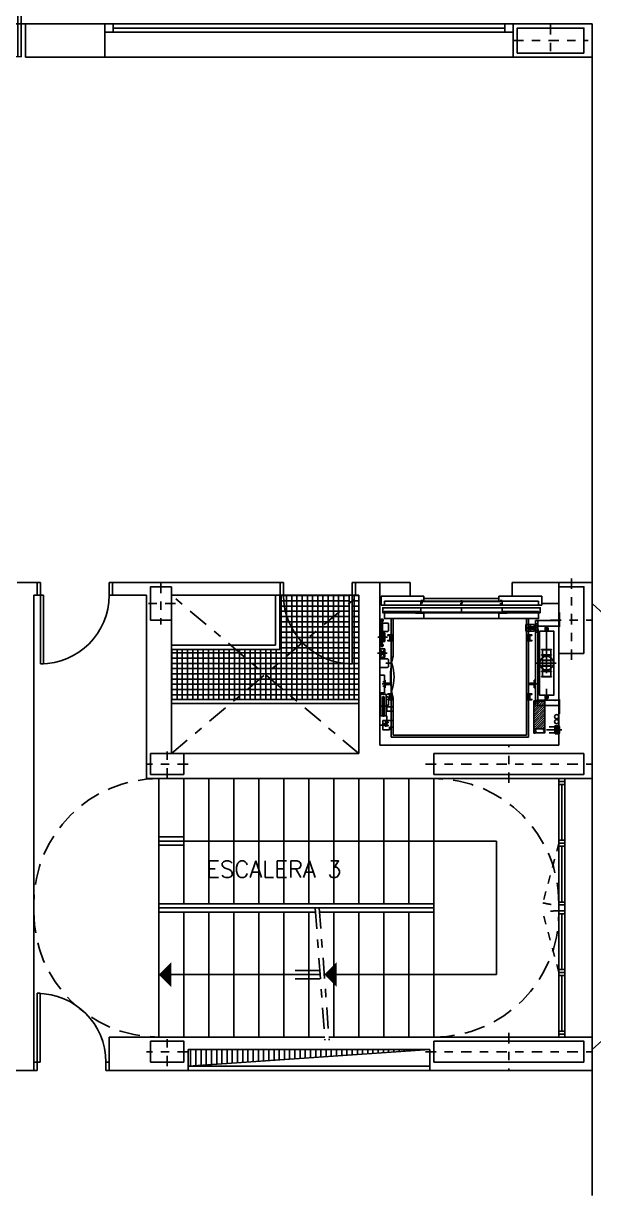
# Model space of a CAD drawing. Header units: millimetres. Extents: x -97 to -13, y 102 to 221.
# Drawn here: x -41.72 to -34.88, y 149.52 to 163.58 of the extents above; entities that cross this region are included whole.
import ezdxf

# ---------------------------------------------------------------- set-up
doc = ezdxf.new("R2010")
doc.units = ezdxf.units.MM
doc.header["$MEASUREMENT"] = 0
for name, pattern in [('ACAD_ISO02W100', [15, 12, -3]), ('AXES', [2, 1.25, -0.25, 0.25, -0.25]), ('AXES2', [1.125, 0.75, -0.125, 0.125, -0.125]), ('DISCONTINU', [0.75, 0.5, -0.25]), ('DISCONTINU2', [0.375, 0.25, -0.125]), ('TRAZO_Y_PUNTO', [1, 0.5, -0.25, 0, -0.25]), ('TRAZOS', [0.75, 0.5, -0.25])]:
    doc.linetypes.add(name, pattern=pattern)
doc.layers.get('0').update_dxf_attribs({"linetype": 'CONTINUOUS'})
doc.layers.add('1-PILARES', color=1, linetype='CONTINUOUS')
doc.styles.add('RPOMANS', font='romans.shx')

# ---------------------------------------------------------------- blocks, each defined once
blk = doc.blocks.new('PE-82-DE')
at = {"color": 24}
for p, q in [((-0.115, 0.825), (-0.115, 0)), ((-0.08, 0.825), (-0.115, 0.825)), ((-0.08, 0.825), (-0.08, -0.15)), ((-0.945, 0), (-0.905, 0)), ((-0.905, 0), (-0.905, -0.15)), ((-0.04, 0), (-0.115, 0)), ((-0.945, -0.15), (-0.905, -0.15)), ((-0.04, -0.15), (-0.08, -0.15))]:
    blk.add_line(p, q, dxfattribs=at)
at = {"color": 54}
for p, q in [((-0.945, 0), (-0.945, -0.15)), ((-0.04, 0), (-0.04, -0.15))]:
    blk.add_line(p, q, dxfattribs=at)
at = {"color": 24}
blk.add_arc((-0.08, 0), 0.825, 90, 180, dxfattribs=at)
blk = doc.blocks.new('PE-82-IZ')
at = {"color": 24}
for p, q in [((0.08, 0.825), (0.08, -0.15)), ((0.08, 0.825), (0.115, 0.825)), ((0.115, 0.825), (0.115, 0)), ((0.04, 0), (0.115, 0)), ((0.945, 0), (0.905, 0)), ((0.905, 0), (0.905, -0.15)), ((0.04, -0.15), (0.08, -0.15)), ((0.945, -0.15), (0.905, -0.15))]:
    blk.add_line(p, q, dxfattribs=at)
at = {"color": 54}
for p, q in [((0.04, 0), (0.04, -0.15)), ((0.945, 0), (0.945, -0.15))]:
    blk.add_line(p, q, dxfattribs=at)
at = {"color": 24}
blk.add_arc((0.08, 0), 0.825, 0, 90, dxfattribs=at)
blk = doc.blocks.new('P-82-IZ')
at = {"color": 24}
for p, q in [((0.08, 0.825), (0.08, -0.1)), ((0.08, 0.825), (0.115, 0.825)), ((0.115, 0.825), (0.115, 0)), ((0.04, 0), (0.115, 0)), ((0.945, 0), (0.905, 0)), ((0.905, 0), (0.905, -0.1)), ((0.04, -0.1), (0.08, -0.1)), ((0.945, -0.1), (0.905, -0.1))]:
    blk.add_line(p, q, dxfattribs=at)
at = {"color": 54}
for p, q in [((0.04, 0), (0.04, -0.1)), ((0.945, 0), (0.945, -0.1))]:
    blk.add_line(p, q, dxfattribs=at)
at = {"color": 24}
blk.add_arc((0.08, 0), 0.825, 0, 90, dxfattribs=at)
blk = doc.blocks.new('*X23')
at = {"color": 0}
for p, q in [((0, 218), (112, 330)), ((0, 245), (85, 330)), ((0, 271), (59, 330)), ((0, 298), (32, 330)), ((0, 324), (6, 330)), ((0, 192), (130, 322)), ((0, 165), (130, 295)), ((0, 139), (130, 269)), ((0, 112), (130, 242)), ((0, 86), (130, 216)), ((0, 59), (130, 189)), ((0, 33), (130, 163)), ((0, 6), (130, 136)), ((20, 0), (130, 110)), ((47, 0), (130, 83)), ((73, 0), (130, 57)), ((100, 0), (130, 30)), ((126, 0), (130, 4))]:
    blk.add_line(p, q, dxfattribs=at)
blk = doc.blocks.new('*X25')
at = {"color": 0}
for p, q in [((10, -8), (18, 0)), ((15, -12), (27, 0)), ((23, -12), (35, 0)), ((32, -12), (44, 0)), ((41, -12), (53, 0)), ((50, -12), (62, 0)), ((59, -12), (71, 0)), ((68, -12), (80, 0)), ((76, -12), (88, 0)), ((85, -12), (95, -2)), ((94, -12), (95, -11))]:
    blk.add_line(p, q, dxfattribs=at)
blk = doc.blocks.new('*X24')
at = {"color": 0}
for p, q in [((0, 363), (17, 380)), ((17, 338), (0, 355)), ((0, 336), (17, 353)), ((17, 365), (1, 380)), ((20, 330), (21, 330)), ((25, 330), (24, 330)), ((32, 375), (28, 380)), ((39, 375), (44, 380)), ((47, 330), (47, 330)), ((51, 330), (51, 330)), ((59, 375), (54, 380)), ((66, 375), (70, 380)), ((73, 330), (74, 330)), ((78, 330), (77, 330)), ((86, 375), (81, 380)), ((92, 375), (97, 380)), ((99, 355), (123, 380)), ((130, 331), (99, 362)), ((104, 330), (99, 336)), ((100, 330), (130, 360)), ((130, 357), (107, 380)), ((126, 330), (130, 334))]:
    blk.add_line(p, q, dxfattribs=at)
blk = doc.blocks.new('A$C6450139C')
at = {"color": 24, "linetype": 'Continuous'}
for p, q in [((0, 1.075), (0.05, 1.075)), ((0.05, 0), (0.05, 1.075)), ((2, 0), (2, 1.075)), ((2.05, 1.075), (2, 1.075)), ((0, 0.975), (0.09, 0.975)), ((0.09, 0), (0.09, 0.975)), ((2.05, 0.975), (1.96, 0.975)), ((1.96, 0), (1.96, 0.975))]:
    blk.add_line(p, q, dxfattribs=at)
for centre, start, end in [((0.05, 0.975), 270, 360), ((2, 0.975), 180, 270)]:
    blk.add_arc(centre, 0.975, start, end, dxfattribs=at)

msp = doc.modelspace()

# ---------------------------------------------------------------- hatches: boundary and pattern name
at = {"linetype": 'Continuous'}
h = msp.add_hatch(dxfattribs=at)
h.set_pattern_fill('ANSI37', color=8, scale=0.5, angle=45, style=0)
h.set_pattern_definition([(90, (-67.43472, 25.02742), (-0.0625, 1e-17), []), (180, (-67.43472, 25.02742), (-1e-17, -0.0625), [])])
h.paths.add_polyline_path([(-39.941, 156.071), (-39.941, 155.471), (-39.171, 155.471), (-38.816, 155.771), (-39.171, 156.071)])
h.paths.add_polyline_path([(-38.461, 155.471), (-38.816, 155.771), (-39.171, 155.471)])
h.paths.add_polyline_path([(-39.171, 156.071), (-38.816, 155.771), (-38.367, 156.15, -0.193322), (-38.596, 156.721), (-38.636, 156.721), (-38.641, 156.721), (-38.641, 156.071)])
h.paths.add_polyline_path([(-38.367, 156.15), (-38.816, 155.771), (-38.461, 155.471), (-37.691, 155.471), (-37.691, 156.721), (-37.771, 156.653), (-37.771, 155.896), (-37.806, 155.896), (-37.806, 155.896, -0.193486)])
h.paths.add_polyline_path([(-38.367, 156.15, 0.193486), (-37.806, 155.896), (-37.806, 156.624)], flags=16)
h.paths.add_polyline_path([(-37.806, 156.624), (-37.806, 156.721), (-38.596, 156.721, 0.193322), (-38.367, 156.15)])
h.paths.add_polyline_path([(-37.691, 156.721), (-37.731, 156.721), (-37.771, 156.721), (-37.771, 156.653)])
h = msp.add_hatch(dxfattribs=at)
h.set_pattern_fill('ANSI31', color=104, scale=0.5, angle=45, style=0)
h.set_pattern_definition([(90, (-30.33472, 25.02742), (-0.0625, 1e-17), [])])
h.paths.add_polyline_path([(-39.741, 151.271), (-39.741, 151.071), (-36.841, 151.271)])

# ---------------------------------------------------------------- linework, layer by layer
at = {"color": 24, "linetype": 'Continuous'}
for p, q in [((-43.741, 163.571), (-41.691, 163.571)), ((-40.741, 163.571), (-35.841, 163.571)), ((-40.641, 163.471), (-40.641, 163.571)), ((-40.641, 163.521), (-35.941, 163.521)), ((-35.941, 163.471), (-35.941, 163.571)), ((-40.741, 163.471), (-35.841, 163.471)), ((-40.741, 163.171), (-35.841, 163.171)), ((-34.891, 156.871), (-34.891, 163.171)), ((-39.941, 156.121), (-38.691, 156.121)), ((-39.941, 156.071), (-38.641, 156.071)), ((-39.941, 155.471), (-37.691, 155.471)), ((-39.941, 155.421), (-37.691, 155.421)), ((-40.091, 154.521), (-40.091, 151.421)), ((-39.791, 154.521), (-39.791, 153.021)), ((-39.491, 154.521), (-39.491, 153.021)), ((-39.191, 154.521), (-39.191, 153.021)), ((-38.891, 154.521), (-38.891, 153.021)), ((-38.591, 154.521), (-38.591, 153.021)), ((-38.291, 154.521), (-38.291, 153.021)), ((-37.991, 154.521), (-37.991, 153.021)), ((-37.691, 154.521), (-37.691, 153.021)), ((-37.391, 154.521), (-37.391, 153.021)), ((-37.091, 154.521), (-37.091, 153.021)), ((-36.791, 154.521), (-36.791, 151.421)), ((-35.291, 154.521), (-35.291, 151.421)), ((-34.891, 151.421), (-34.891, 154.521)), ((-40.091, 153.821), (-39.791, 153.821)), ((-40.091, 153.771), (-36.041, 153.771)), ((-40.091, 153.721), (-39.791, 153.721)), ((-36.041, 153.771), (-36.041, 152.171)), ((-40.091, 153.021), (-36.791, 153.021)), ((-40.091, 152.971), (-36.791, 152.971)), ((-40.091, 152.921), (-38.212, 152.921)), ((-39.791, 151.421), (-39.791, 152.921)), ((-39.491, 151.421), (-39.491, 152.921)), ((-39.191, 151.421), (-39.191, 152.921)), ((-38.891, 151.421), (-38.891, 152.921)), ((-38.591, 151.421), (-38.591, 152.921)), ((-38.291, 151.421), (-38.291, 152.921)), ((-38.162, 152.921), (-36.791, 152.921)), ((-37.991, 151.421), (-37.991, 152.921)), ((-37.691, 151.421), (-37.691, 152.921)), ((-37.391, 151.421), (-37.391, 152.921)), ((-37.091, 151.421), (-37.091, 152.921)), ((-40.091, 152.171), (-38.157, 152.171)), ((-38.457, 152.221), (-38.157, 152.221)), ((-38.457, 152.121), (-38.157, 152.121)), ((-38.106, 152.171), (-36.041, 152.171)), ((-36.841, 151.071), (-39.741, 151.071)), ((-36.841, 151.021), (-39.741, 151.021)), ((-34.891, 151.021), (-34.891, 149.521))]:
    msp.add_line(p, q, dxfattribs=at)
at = {"color": 54, "linetype": 'Continuous'}
for p, q in [((-41.691, 163.171), (-41.691, 163.571)), ((-40.741, 163.571), (-41.691, 163.571)), ((-40.741, 163.171), (-40.741, 163.571)), ((-35.841, 163.171), (-35.841, 163.571)), ((-34.891, 163.571), (-35.841, 163.571)), ((-34.891, 163.171), (-34.891, 163.571)), ((-41.691, 163.171), (-40.741, 163.171)), ((-35.841, 163.171), (-34.891, 163.171)), ((-41.551, 156.871), (-41.791, 156.871)), ((-40.646, 156.871), (-38.636, 156.871)), ((-37.731, 156.871), (-37.441, 156.871)), ((-37.441, 154.921), (-37.441, 156.871)), ((-34.891, 156.871), (-35.291, 156.871)), ((-35.291, 154.921), (-35.291, 156.871)), ((-34.891, 154.521), (-34.891, 156.871)), ((-41.551, 156.721), (-41.591, 156.721)), ((-41.591, 151.021), (-41.591, 156.721)), ((-40.241, 156.721), (-40.646, 156.721)), ((-40.241, 154.521), (-40.241, 156.721)), ((-39.941, 156.721), (-39.941, 154.821)), ((-39.941, 156.721), (-38.636, 156.721)), ((-37.731, 156.721), (-37.691, 156.721)), ((-37.691, 154.821), (-37.691, 156.721)), ((-35.291, 154.921), (-37.441, 154.921)), ((-39.941, 154.821), (-37.691, 154.821)), ((-34.891, 154.521), (-40.241, 154.521)), ((-40.686, 151.421), (-38.101, 151.421)), ((-40.686, 151.021), (-40.686, 151.421)), ((-38.051, 151.421), (-34.891, 151.421)), ((-34.891, 151.021), (-34.891, 151.421)), ((-36.841, 151.271), (-39.741, 151.271)), ((-39.741, 151.271), (-39.741, 151.021)), ((-36.841, 151.271), (-36.841, 151.021)), ((-43.946, 151.021), (-41.591, 151.021)), ((-39.741, 151.021), (-40.686, 151.021)), ((-34.891, 151.021), (-36.841, 151.021))]:
    msp.add_line(p, q, dxfattribs=at)
at = {"color": 9}
msp.add_line((-37.076, 156.871), (-37.441, 156.871), dxfattribs=at)
at = {"color": 9, "ltscale": 5}
for p, q in [((-37.076, 156.721), (-37.076, 156.871)), ((-35.851, 156.871), (-35.291, 156.871)), ((-35.851, 156.871), (-35.851, 156.721)), ((-35.286, 156.621), (-35.496, 156.621)), ((-35.289, 156.343), (-35.289, 156.513)), ((-35.286, 156.513), (-35.289, 156.513)), ((-35.286, 156.343), (-35.286, 156.513)), ((-37.441, 156.124), (-37.441, 156.417)), ((-37.438, 156.124), (-37.438, 156.417)), ((-37.438, 156.124), (-37.438, 156.417)), ((-37.438, 156.412), (-37.438, 156.278)), ((-37.435, 156.412), (-37.435, 156.328)), ((-37.435, 156.278), (-37.435, 156.328)), ((-37.433, 156.425), (-37.406, 156.425)), ((-37.433, 156.425), (-37.406, 156.425)), ((-37.433, 156.425), (-37.401, 156.425)), ((-37.433, 156.422), (-37.426, 156.422)), ((-37.433, 156.422), (-37.426, 156.422)), ((-37.431, 156.428), (-37.401, 156.428)), ((-37.431, 156.428), (-37.431, 156.425)), ((-37.431, 156.365), (-37.431, 156.407)), ((-37.431, 156.365), (-37.428, 156.365)), ((-37.43, 156.422), (-37.43, 156.42)), ((-37.426, 156.42), (-37.43, 156.42)), ((-37.426, 156.42), (-37.43, 156.42)), ((-37.43, 156.417), (-37.43, 156.415)), ((-37.426, 156.417), (-37.43, 156.417)), ((-37.43, 156.415), (-37.402, 156.415)), ((-37.428, 156.407), (-37.428, 156.365)), ((-37.406, 156.435), (-37.426, 156.435)), ((-37.426, 156.428), (-37.426, 156.435)), ((-37.406, 156.428), (-37.426, 156.428)), ((-37.426, 156.425), (-37.426, 156.415)), ((-37.426, 156.42), (-37.426, 156.42)), ((-37.424, 156.415), (-37.402, 156.415)), ((-37.424, 156.412), (-37.402, 156.412)), ((-37.423, 156.152), (-37.423, 156.389)), ((-37.42, 156.435), (-37.411, 156.435)), ((-37.419, 156.415), (-37.413, 156.415)), ((-37.408, 156.152), (-37.408, 156.389)), ((-37.406, 156.428), (-37.406, 156.435)), ((-37.406, 156.425), (-37.406, 156.415)), ((-37.402, 156.423), (-37.406, 156.423)), ((-37.401, 156.42), (-37.406, 156.42)), ((-37.401, 156.417), (-37.406, 156.417)), ((-37.402, 156.423), (-37.402, 156.42)), ((-37.402, 156.415), (-37.402, 156.417)), ((-37.402, 156.412), (-37.402, 156.415)), ((-37.401, 156.428), (-37.401, 156.425)), ((-35.673, 156.33), (-35.675, 156.33)), ((-35.675, 156.325), (-35.673, 156.325)), ((-35.631, 156.343), (-35.631, 156.368)), ((-35.631, 156.313), (-35.631, 156.288)), ((-35.574, 156.416), (-35.574, 155.396)), ((-35.389, 156.416), (-35.574, 156.416)), ((-35.544, 156.416), (-35.544, 155.396)), ((-35.544, 156.415), (-35.544, 155.396)), ((-35.389, 156.351), (-35.544, 156.351)), ((-35.524, 156.416), (-35.463, 156.416)), ((-35.414, 156.351), (-35.293, 156.351)), ((-35.293, 156.416), (-35.389, 156.416)), ((-35.293, 156.416), (-35.293, 156.351)), ((-35.293, 156.413), (-35.289, 156.413)), ((-35.293, 156.353), (-35.289, 156.353)), ((-35.286, 156.343), (-35.289, 156.343)), ((-37.438, 156.263), (-37.438, 156.129)), ((-37.435, 156.213), (-37.435, 156.263)), ((-37.435, 156.213), (-37.435, 156.129)), ((-37.431, 156.177), (-37.431, 156.134)), ((-37.431, 156.177), (-37.428, 156.177)), ((-37.423, 156.274), (-37.43, 156.274)), ((-37.408, 156.271), (-37.43, 156.271)), ((-37.408, 156.271), (-37.43, 156.271)), ((-37.423, 156.268), (-37.43, 156.268)), ((-37.428, 156.134), (-37.428, 156.177)), ((-37.423, 156.274), (-37.408, 156.274)), ((-37.423, 156.268), (-37.408, 156.268)), ((-37.408, 156.268), (-37.408, 156.274)), ((-37.426, 156.12), (-37.433, 156.12)), ((-37.426, 156.12), (-37.433, 156.12)), ((-37.406, 156.117), (-37.433, 156.117)), ((-37.406, 156.117), (-37.433, 156.117)), ((-37.433, 156.117), (-37.401, 156.117)), ((-37.431, 156.117), (-37.431, 156.114)), ((-37.431, 156.114), (-37.401, 156.114)), ((-37.43, 156.127), (-37.424, 156.127)), ((-37.43, 156.125), (-37.43, 156.127)), ((-37.43, 156.124), (-37.43, 156.125)), ((-37.43, 156.124), (-37.426, 156.124)), ((-37.43, 156.121), (-37.426, 156.121)), ((-37.43, 156.12), (-37.43, 156.121)), ((-37.426, 156.117), (-37.426, 156.127)), ((-37.426, 156.122), (-37.426, 156.12)), ((-37.426, 156.121), (-37.426, 156.121)), ((-37.426, 156.112), (-37.426, 156.114)), ((-37.426, 156.114), (-37.426, 156.107)), ((-37.406, 156.107), (-37.426, 156.107)), ((-37.424, 156.13), (-37.402, 156.13)), ((-37.424, 156.127), (-37.402, 156.127)), ((-37.411, 156.107), (-37.42, 156.107)), ((-37.413, 156.127), (-37.419, 156.127)), ((-37.406, 156.117), (-37.406, 156.127)), ((-37.406, 156.124), (-37.401, 156.124)), ((-37.406, 156.121), (-37.401, 156.121)), ((-37.406, 156.119), (-37.402, 156.119)), ((-37.406, 156.112), (-37.406, 156.114)), ((-37.406, 156.114), (-37.406, 156.107)), ((-37.402, 156.13), (-37.402, 156.127)), ((-37.402, 156.127), (-37.402, 156.127)), ((-37.402, 156.124), (-37.402, 156.127)), ((-37.402, 156.119), (-37.402, 156.121)), ((-37.401, 156.117), (-37.401, 156.114)), ((-37.37, 155.906), (-37.317, 155.906)), ((-37.42, 155.761), (-37.441, 155.761)), ((-37.364, 155.656), (-37.413, 155.656)), ((-37.382, 155.681), (-37.403, 155.681)), ((-37.382, 155.63), (-37.403, 155.63)), ((-37.374, 155.681), (-37.398, 155.681)), ((-37.374, 155.63), (-37.398, 155.63)), ((-37.383, 155.551), (-37.441, 155.551)), ((-35.289, 155.468), (-35.289, 155.298)), ((-35.286, 155.468), (-35.289, 155.468)), ((-35.286, 155.468), (-35.286, 155.298)), ((-35.389, 155.396), (-35.574, 155.396)), ((-35.389, 155.461), (-35.544, 155.461)), ((-35.414, 155.461), (-35.293, 155.461)), ((-35.414, 155.396), (-35.293, 155.396)), ((-35.293, 155.396), (-35.293, 155.461)), ((-35.293, 155.458), (-35.289, 155.458)), ((-35.293, 155.398), (-35.289, 155.398)), ((-35.286, 155.298), (-35.289, 155.298))]:
    msp.add_line(p, q, dxfattribs=at)
at = {"color": 104, "linetype": 'TRAZO_Y_PUNTO', "ltscale": 0.5}
for p, q in [((-39.941, 154.821), (-37.691, 156.721)), ((-37.691, 154.821), (-39.941, 156.721))]:
    msp.add_line(p, q, dxfattribs=at)
at = {"color": 24}
for p, q in [((-38.691, 156.121), (-38.691, 156.721)), ((-38.641, 156.071), (-38.641, 156.721)), ((-35.291, 154.521), (-35.291, 151.421)), ((-35.221, 154.486), (-35.291, 154.486)), ((-35.221, 154.521), (-35.221, 151.421)), ((-35.221, 154.451), (-35.291, 154.451)), ((-35.256, 154.451), (-35.256, 153.781)), ((-35.221, 153.781), (-35.291, 153.781)), ((-35.221, 153.746), (-35.291, 153.746)), ((-35.221, 153.711), (-35.291, 153.711)), ((-35.256, 153.711), (-35.256, 153.041)), ((-35.221, 153.041), (-35.291, 153.041)), ((-35.221, 153.006), (-35.291, 153.006)), ((-35.221, 152.936), (-35.291, 152.936)), ((-35.221, 152.901), (-35.291, 152.901)), ((-35.256, 152.231), (-35.256, 152.901)), ((-35.221, 152.231), (-35.291, 152.231)), ((-35.221, 152.196), (-35.291, 152.196)), ((-35.221, 152.161), (-35.291, 152.161)), ((-35.256, 151.491), (-35.256, 152.161)), ((-35.221, 151.491), (-35.291, 151.491)), ((-35.221, 151.456), (-35.291, 151.456))]:
    msp.add_line(p, q, dxfattribs=at)
at = {"color": 8, "linetype": 'Continuous'}
msp.add_line((-38.596, 156.721), (-37.806, 156.721), dxfattribs=at)
at = {"color": 9, "linetype": 'Continuous', "ltscale": 70}
for p, q in [((-36.911, 156.709), (-37.426, 156.709)), ((-37.426, 156.601), (-37.426, 156.709)), ((-35.496, 156.601), (-37.426, 156.601)), ((-35.536, 156.649), (-37.386, 156.649)), ((-37.386, 156.601), (-37.386, 156.649)), ((-36.948, 156.656), (-36.924, 156.656)), ((-36.948, 156.643), (-36.948, 156.656)), ((-36.454, 156.643), (-36.948, 156.643)), ((-36.948, 156.601), (-36.948, 156.643)), ((-36.948, 156.627), (-36.923, 156.627)), ((-36.911, 156.649), (-36.936, 156.649)), ((-36.911, 156.649), (-36.911, 156.709)), ((-36.882, 156.601), (-36.461, 156.601)), ((-36.469, 156.624), (-36.454, 156.624)), ((-36.469, 156.601), (-36.469, 156.624)), ((-36.452, 156.62), (-36.467, 156.62)), ((-36.467, 156.62), (-36.467, 156.601)), ((-36.459, 156.601), (-36.023, 156.601)), ((-36.454, 156.624), (-36.454, 156.643)), ((-35.974, 156.643), (-36.452, 156.643)), ((-36.452, 156.643), (-36.452, 156.62)), ((-35.496, 156.709), (-36.011, 156.709)), ((-36.011, 156.709), (-36.011, 156.649)), ((-35.986, 156.649), (-36.011, 156.649)), ((-35.974, 156.617), (-35.999, 156.617)), ((-35.974, 156.656), (-35.998, 156.656)), ((-35.974, 156.643), (-35.974, 156.656)), ((-35.974, 156.643), (-35.974, 156.601)), ((-35.536, 156.601), (-35.536, 156.649)), ((-35.496, 156.601), (-35.496, 156.709)), ((-37.306, 155.016), (-37.306, 156.441)), ((-37.281, 155.99), (-37.281, 156.441)), ((-35.681, 155.041), (-35.681, 156.441)), ((-35.656, 155.016), (-35.656, 156.441)), ((-37.381, 156.166), (-37.441, 156.266)), ((-37.441, 156.166), (-37.381, 156.266)), ((-37.316, 156.244), (-37.316, 156.174)), ((-35.646, 156.174), (-35.646, 156.244)), ((-37.381, 155.976), (-37.441, 156.076)), ((-37.441, 155.976), (-37.381, 156.076)), ((-37.383, 155.761), (-37.42, 155.761)), ((-37.383, 155.551), (-37.383, 155.761)), ((-37.383, 155.7), (-37.383, 155.611)), ((-37.375, 155.7), (-37.383, 155.7)), ((-37.375, 155.7), (-37.383, 155.7)), ((-37.375, 155.7), (-37.383, 155.7)), ((-37.383, 155.672), (-37.383, 155.655)), ((-37.383, 155.611), (-37.375, 155.611)), ((-37.375, 155.611), (-37.383, 155.611)), ((-37.375, 155.611), (-37.383, 155.611)), ((-37.372, 155.66), (-37.375, 155.7)), ((-37.372, 155.66), (-37.375, 155.7)), ((-37.372, 155.66), (-37.375, 155.7)), ((-37.375, 155.611), (-37.372, 155.651)), ((-37.372, 155.651), (-37.375, 155.611)), ((-37.372, 155.651), (-37.375, 155.611)), ((-37.362, 155.66), (-37.372, 155.66)), ((-37.362, 155.66), (-37.372, 155.66)), ((-37.362, 155.66), (-37.372, 155.66)), ((-37.372, 155.651), (-37.362, 155.651)), ((-37.362, 155.651), (-37.372, 155.651)), ((-37.362, 155.651), (-37.372, 155.651)), ((-37.353, 155.664), (-37.362, 155.66)), ((-37.353, 155.664), (-37.362, 155.66)), ((-37.353, 155.664), (-37.362, 155.66)), ((-37.362, 155.651), (-37.353, 155.648)), ((-37.353, 155.648), (-37.362, 155.651)), ((-37.353, 155.648), (-37.362, 155.651)), ((-37.321, 155.664), (-37.353, 155.664)), ((-37.321, 155.664), (-37.353, 155.664)), ((-37.353, 155.648), (-37.321, 155.648)), ((-37.321, 155.648), (-37.353, 155.648)), ((-37.321, 155.648), (-37.321, 155.664)), ((-35.641, 155.664), (-35.609, 155.664)), ((-35.641, 155.648), (-35.609, 155.648)), ((-35.609, 155.664), (-35.6, 155.66)), ((-35.609, 155.664), (-35.6, 155.66)), ((-35.609, 155.648), (-35.6, 155.651)), ((-35.609, 155.648), (-35.6, 155.651)), ((-35.6, 155.66), (-35.59, 155.66)), ((-35.6, 155.66), (-35.59, 155.66)), ((-35.6, 155.651), (-35.59, 155.651)), ((-35.6, 155.651), (-35.59, 155.651)), ((-35.59, 155.66), (-35.587, 155.7)), ((-35.59, 155.66), (-35.587, 155.7)), ((-35.59, 155.651), (-35.587, 155.611)), ((-35.59, 155.651), (-35.587, 155.611)), ((-35.587, 155.7), (-35.579, 155.7)), ((-35.587, 155.7), (-35.579, 155.7)), ((-35.587, 155.611), (-35.579, 155.611)), ((-35.587, 155.611), (-35.579, 155.611)), ((-35.579, 155.672), (-35.579, 155.655)), ((-37.42, 155.551), (-37.383, 155.551)), ((-37.316, 155.536), (-37.316, 155.466)), ((-37.281, 155.041), (-37.281, 155.49)), ((-35.646, 155.466), (-35.646, 155.536)), ((-35.447, 155.502), (-35.447, 155.465)), ((-35.445, 155.463), (-35.445, 155.502)), ((-35.439, 155.506), (-35.443, 155.506)), ((-35.443, 155.504), (-35.439, 155.504)), ((-35.435, 155.506), (-35.439, 155.506)), ((-35.439, 155.504), (-35.435, 155.504)), ((-35.433, 155.502), (-35.433, 155.463)), ((-35.431, 155.465), (-35.431, 155.502)), ((-37.281, 155.383), (-37.361, 155.383)), ((-37.361, 155.328), (-37.361, 155.383)), ((-37.281, 155.328), (-37.361, 155.328)), ((-37.356, 155.341), (-37.356, 155.371)), ((-35.449, 155.463), (-35.461, 155.463)), ((-35.461, 155.463), (-35.461, 155.461)), ((-35.461, 155.461), (-35.416, 155.461)), ((-35.433, 155.463), (-35.445, 155.463)), ((-35.416, 155.463), (-35.429, 155.463)), ((-35.416, 155.461), (-35.416, 155.463)), ((-37.374, 155.208), (-37.374, 155.178)), ((-37.374, 155.178), (-37.404, 155.178)), ((-37.374, 155.173), (-37.404, 155.173)), ((-37.374, 155.143), (-37.374, 155.173)), ((-35.41, 155.143), (-35.29, 155.143)), ((-35.29, 155.068), (-35.41, 155.068)), ((-35.34, 155.143), (-35.34, 155.068)), ((-35.33, 155.143), (-35.33, 155.068)), ((-35.32, 155.143), (-35.32, 155.068)), ((-35.31, 155.143), (-35.31, 155.068)), ((-35.3, 155.143), (-35.3, 155.068)), ((-35.29, 155.143), (-35.29, 155.068)), ((-37.306, 155.016), (-35.656, 155.016)), ((-37.281, 155.041), (-35.681, 155.041))]:
    msp.add_line(p, q, dxfattribs=at)
at = {"color": 9, "linetype": 'Continuous'}
msp.add_line((-36.911, 156.679), (-36.011, 156.679), dxfattribs=at)
at = {"color": 9, "linetype": 'AXES', "ltscale": 70}
for p, q in [((-36.461, 156.594), (-36.461, 156.66)), ((-37.464, 156.216), (-37.348, 156.216)), ((-35.439, 155.785), (-35.439, 156.03)), ((-37.469, 156.026), (-37.353, 156.026)), ((-35.561, 155.906), (-35.323, 155.906)), ((-35.334, 155.906), (-35.544, 155.906)), ((-37.398, 155.514), (-37.398, 155.263)), ((-37.375, 155.389), (-37.42, 155.389)), ((-35.258, 155.106), (-35.442, 155.106))]:
    msp.add_line(p, q, dxfattribs=at)
at = {"color": 104, "linetype": 'TRAZO_Y_PUNTO'}
for p, q in [((-34.891, 156.621), (-29.141, 151.271)), ((-29.141, 156.621), (-34.891, 151.271))]:
    msp.add_line(p, q, dxfattribs=at)
at = {"color": 9, "linetype": 'DISCONTINU2', "ltscale": 150}
msp.add_line((-35.536, 156.509), (-37.386, 156.509), dxfattribs=at)
at = {"color": 9, "linetype": 'Continuous', "ltscale": 5}
for p, q in [((-36.911, 156.504), (-37.011, 156.504)), ((-36.911, 156.441), (-36.911, 156.504)), ((-36.011, 156.441), (-36.011, 156.504)), ((-36.011, 156.504), (-35.911, 156.504)), ((-35.379, 156.071), (-35.499, 156.071)), ((-35.499, 156.071), (-35.499, 156.066)), ((-35.499, 156.066), (-35.379, 156.066)), ((-35.379, 156.066), (-35.379, 156.071)), ((-35.499, 156.006), (-35.379, 156.006)), ((-35.499, 156.006), (-35.379, 156.006)), ((-35.499, 156.006), (-35.499, 156.001)), ((-35.499, 156.001), (-35.379, 156.001)), ((-35.499, 155.941), (-35.379, 155.941)), ((-35.499, 155.941), (-35.379, 155.941)), ((-35.499, 155.936), (-35.499, 155.941)), ((-35.499, 155.936), (-35.379, 155.936)), ((-35.379, 156.006), (-35.379, 156.001)), ((-35.379, 155.941), (-35.379, 155.936)), ((-35.499, 155.876), (-35.379, 155.876)), ((-35.499, 155.876), (-35.499, 155.871)), ((-35.499, 155.871), (-35.379, 155.871)), ((-35.499, 155.871), (-35.379, 155.871)), ((-35.499, 155.811), (-35.379, 155.811)), ((-35.499, 155.806), (-35.499, 155.811)), ((-35.499, 155.806), (-35.379, 155.806)), ((-35.499, 155.806), (-35.379, 155.806)), ((-35.379, 155.871), (-35.379, 155.876)), ((-35.379, 155.806), (-35.379, 155.811)), ((-35.499, 155.746), (-35.379, 155.746)), ((-35.499, 155.741), (-35.499, 155.746)), ((-35.379, 155.741), (-35.499, 155.741)), ((-35.379, 155.746), (-35.379, 155.741))]:
    msp.add_line(p, q, dxfattribs=at)
at = {"color": 9, "linetype": 'AXES2', "ltscale": 15}
for p, q in [((-37.446, 156.336), (-37.436, 156.336)), ((-37.351, 155.906), (-37.341, 155.906))]:
    msp.add_line(p, q, dxfattribs=at)
at = {"color": 9, "linetype": 'ACAD_ISO02W100', "ltscale": 5}
for p, q in [((-37.401, 156.42), (-37.401, 156.417)), ((-35.546, 156.378), (-35.546, 156.278)), ((-37.441, 156.271), (-37.442, 156.271)), ((-37.442, 156.271), (-37.44, 156.271)), ((-37.401, 156.121), (-37.401, 156.124))]:
    msp.add_line(p, q, dxfattribs=at)
at = {"color": 9, "ltscale": 70}
for p, q in [((-35.689, 156.368), (-35.589, 156.368)), ((-35.689, 156.288), (-35.689, 156.368)), ((-35.589, 156.343), (-35.659, 156.343)), ((-35.659, 156.343), (-35.659, 156.313)), ((-35.659, 156.313), (-35.589, 156.313)), ((-35.654, 156.343), (-35.654, 156.313)), ((-35.589, 156.368), (-35.589, 156.343)), ((-35.589, 156.313), (-35.589, 156.288)), ((-35.542, 156.361), (-35.542, 156.361)), ((-35.542, 156.345), (-35.542, 156.345)), ((-35.542, 156.311), (-35.542, 156.311)), ((-35.589, 156.288), (-35.689, 156.288)), ((-35.577, 155.452), (-35.592, 155.452)), ((-35.592, 155.452), (-35.592, 155.449)), ((-35.557, 155.449), (-35.557, 155.461)), ((-35.472, 155.461), (-35.557, 155.461)), ((-35.472, 155.449), (-35.472, 155.461)), ((-35.592, 155.066), (-35.592, 155.069)), ((-35.577, 155.066), (-35.592, 155.066))]:
    msp.add_line(p, q, dxfattribs=at)
at = {"color": 9, "linetype": 'AXES2', "ltscale": 70}
for p, q in [((-35.539, 156.328), (-35.672, 156.328)), ((-35.567, 156.35), (-35.567, 156.305)), ((-35.539, 156.353), (-35.556, 156.353)), ((-35.539, 156.303), (-35.556, 156.303)), ((-37.281, 155.273), (-37.281, 155.434)), ((-37.281, 155.091), (-37.281, 155.251))]:
    msp.add_line(p, q, dxfattribs=at)
at = {"color": 9, "linetype": 'TRAZO_Y_PUNTO'}
msp.add_line((-35.439, 156.346), (-35.439, 155.463), dxfattribs=at)
at = {"color": 9, "linetype": 'Continuous', "ltscale": 50}
for p, q in [((-35.489, 156.066), (-35.489, 156.006)), ((-35.389, 156.066), (-35.389, 156.006)), ((-35.489, 155.941), (-35.489, 156.001)), ((-35.489, 155.906), (-35.489, 155.936)), ((-35.489, 155.906), (-35.489, 155.876)), ((-35.389, 155.941), (-35.389, 156.001)), ((-35.389, 155.906), (-35.389, 155.936)), ((-35.389, 155.906), (-35.389, 155.876)), ((-35.489, 155.871), (-35.489, 155.811)), ((-35.489, 155.746), (-35.489, 155.806)), ((-35.389, 155.871), (-35.389, 155.811)), ((-35.389, 155.746), (-35.389, 155.806))]:
    msp.add_line(p, q, dxfattribs=at)
at = {"color": 9, "linetype": 'AXES2', "ltscale": 20}
msp.add_line((-35.522, 155.906), (-35.355, 155.906), dxfattribs=at)
at = {"color": 9, "linetype": 'AXES', "ltscale": 20}
msp.add_line((-35.554, 155.656), (-35.598, 155.656), dxfattribs=at)
at = {"color": 24, "linetype": 'TRAZOS', "ltscale": 0.1}
for p, q in [((-35.291, 153.746), (-35.483, 153.031)), ((-35.291, 152.196), (-35.483, 152.91))]:
    msp.add_line(p, q, dxfattribs=at)
at = {"color": 24, "linetype": 'TRAZO_Y_PUNTO', "ltscale": 0.5}
for p, q in [((-38.216, 152.967), (-38.098, 151.383)), ((-38.166, 152.971), (-38.048, 151.386))]:
    msp.add_line(p, q, dxfattribs=at)
at = {"color": 104, "linetype": 'Continuous'}
msp.add_line((-39.741, 151.071), (-36.841, 151.271), dxfattribs=at)
at = {"color": 9, "linetype": 'Continuous', "ltscale": 5}
for points in [[(-35.516, 156.509), (-35.516, 156.57), (-37.406, 156.57), (-37.406, 156.509), (-37.386, 156.509)], [(-35.536, 156.526), (-35.536, 156.441), (-37.386, 156.441), (-37.386, 156.526), (-36.948, 156.526)], [(-36.462, 156.526), (-36.459, 156.526)], [(-35.973, 156.526), (-35.805, 156.526), (-35.536, 156.526)], [(-35.536, 156.509), (-35.516, 156.509)]]:
    msp.add_lwpolyline(points, dxfattribs=at)
for points in [[(-36.948, 156.57), (-36.948, 156.515), (-36.462, 156.515), (-36.462, 156.57)], [(-35.973, 156.57), (-35.973, 156.515), (-36.459, 156.515), (-36.459, 156.57)]]:
    msp.add_lwpolyline(points, close=True, dxfattribs=at)
at = {"color": 9, "linetype": 'Continuous', "ltscale": 70}
for points in [[(-37.441, 156.387), (-37.441, 156.285), (-37.347, 156.285, 0.414214), (-37.337, 156.295), (-37.337, 156.377, 0.414214), (-37.347, 156.387)], [(-35.443, 156.308), (-35.439, 156.308), (-35.435, 156.308, 0.414214), (-35.433, 156.31), (-35.433, 156.349), (-35.445, 156.349), (-35.445, 156.31, 0.414214)], [(-37.441, 155.957), (-37.441, 155.855), (-37.347, 155.855, 0.414214), (-37.337, 155.865), (-37.337, 155.947, 0.414214), (-37.347, 155.957)], [(-35.338, 155.057), (-35.294, 155.057, 0.414214), (-35.286, 155.065), (-35.286, 155.147, 0.414214), (-35.294, 155.155), (-35.338, 155.155), (-35.338, 155.151), (-35.294, 155.151, -0.414214), (-35.29, 155.147), (-35.29, 155.065, -0.414214), (-35.294, 155.061), (-35.338, 155.061)]]:
    msp.add_lwpolyline(points, format="xyb", close=True, dxfattribs=at)
at = {"color": 9, "ltscale": 70}
msp.add_lwpolyline([(-35.57, 156.326), (-35.635, 156.326), (-35.635, 156.329), (-35.57, 156.329)], dxfattribs=at)
msp.add_lwpolyline([(-35.544, 156.278), (-35.544, 156.378), (-35.57, 156.378), (-35.57, 156.278)], close=True, dxfattribs=at)
for points in [[(-35.544, 156.362, 0.414214), (-35.542, 156.361, -0.414214), (-35.541, 156.359), (-35.541, 156.346, -0.414214), (-35.542, 156.345, 0.414214), (-35.544, 156.343)], [(-35.544, 156.312, 0.414214), (-35.542, 156.311, -0.414214), (-35.541, 156.309), (-35.541, 156.296, -0.414214), (-35.542, 156.295), (-35.542, 156.295, 0.414214), (-35.544, 156.293)]]:
    msp.add_lwpolyline(points, format="xyb", dxfattribs=at)
at = {"color": 9, "linetype": 'Continuous', "ltscale": 70}
msp.add_lwpolyline([(-35.447, 156.347, 0.441472), (-35.449, 156.349), (-35.461, 156.349), (-35.461, 156.351), (-35.416, 156.351), (-35.416, 156.349), (-35.429, 156.349, 0.403433), (-35.431, 156.347), (-35.431, 156.31, -0.414214), (-35.435, 156.306), (-35.439, 156.306), (-35.443, 156.306, -0.414214), (-35.447, 156.31), (-35.447, 156.347)], format="xyb", dxfattribs=at)
at = {"color": 9, "linetype": 'Continuous', "ltscale": 70, "flags": 128}
for points in [[(-35.428, 156.328), (-35.421, 156.328), (-35.421, 156.291), (-35.457, 156.291), (-35.457, 156.328), (-35.45, 156.328)], [(-35.428, 156.328), (-35.428, 156.303), (-35.45, 156.303), (-35.45, 156.328)], [(-35.428, 155.484), (-35.421, 155.484), (-35.421, 155.52), (-35.457, 155.52), (-35.457, 155.484), (-35.45, 155.484)], [(-35.428, 155.484), (-35.428, 155.508), (-35.45, 155.508), (-35.45, 155.484)]]:
    msp.add_lwpolyline(points, dxfattribs=at)
at = {"color": 9, "ltscale": 5}
msp.add_lwpolyline([(-37.411, 156.118), (-37.429, 156.118, -0.414214), (-37.441, 156.13), (-37.441, 156.303), (-37.435, 156.303), (-37.435, 156.13, 0.414214), (-37.429, 156.124), (-37.411, 156.124)], format="xyb", close=True, dxfattribs=at)
at = {"color": 9, "linetype": 'Continuous', "ltscale": 70}
for points in [[(-37.441, 156.266), (-37.441, 156.166), (-37.381, 156.166), (-37.381, 156.266)], [(-37.321, 156.239), (-37.321, 156.179), (-37.346, 156.179), (-37.346, 156.174), (-37.292, 156.174), (-37.292, 156.244), (-37.346, 156.244), (-37.346, 156.239)], [(-35.641, 156.179), (-35.641, 156.239), (-35.616, 156.239), (-35.616, 156.244), (-35.67, 156.244), (-35.67, 156.174), (-35.616, 156.174), (-35.616, 156.179)], [(-37.441, 156.076), (-37.441, 155.976), (-37.381, 155.976), (-37.381, 156.076)], [(-35.579, 155.611), (-35.587, 155.611), (-35.59, 155.651), (-35.6, 155.651), (-35.609, 155.648), (-35.641, 155.648), (-35.641, 155.664), (-35.609, 155.664), (-35.6, 155.66), (-35.59, 155.66), (-35.587, 155.7), (-35.579, 155.7)], [(-37.365, 155.532), (-37.365, 155.272), (-37.432, 155.272), (-37.432, 155.532)], [(-37.365, 155.501), (-37.365, 155.401), (-37.338, 155.401), (-37.338, 155.501)], [(-37.321, 155.531), (-37.321, 155.471), (-37.346, 155.471), (-37.346, 155.466), (-37.292, 155.466), (-37.292, 155.536), (-37.346, 155.536), (-37.346, 155.531)], [(-35.641, 155.471), (-35.641, 155.531), (-35.616, 155.531), (-35.616, 155.536), (-35.67, 155.536), (-35.67, 155.466), (-35.616, 155.466), (-35.616, 155.471)], [(-37.356, 155.272), (-37.356, 155.162), (-37.441, 155.162), (-37.441, 155.272)], [(-37.324, 155.106), (-37.404, 155.106), (-37.404, 155.216), (-37.279, 155.216), (-37.279, 155.136), (-37.324, 155.136)], [(-37.341, 155.188), (-37.374, 155.188), (-37.374, 155.198), (-37.341, 155.198)], [(-37.341, 155.163), (-37.374, 155.163), (-37.374, 155.153), (-37.341, 155.153)]]:
    msp.add_lwpolyline(points, close=True, dxfattribs=at)
at = {"color": 9, "ltscale": 5}
msp.add_lwpolyline([(-37.406, 156.203), (-37.435, 156.203), (-37.435, 156.143), (-37.406, 156.143)], dxfattribs=at)
at = {"color": 9, "linetype": 'Continuous', "ltscale": 70, "flags": 128}
msp.add_lwpolyline([(-35.524, 156.291), (-35.354, 156.291), (-35.354, 155.52), (-35.524, 155.52)], close=True, dxfattribs=at)
at = {"color": 9, "linetype": 'DISCONTINU', "ltscale": 70}
msp.add_lwpolyline([(-37.388, 155.501), (-37.388, 155.277), (-37.408, 155.277), (-37.408, 155.501)], close=True, dxfattribs=at)
at = {"color": 9, "linetype": 'Continuous', "ltscale": 5, "flags": 128}
for points in [[(-35.462, 155.449), (-35.592, 155.449), (-35.592, 155.119), (-35.462, 155.119)], [(-35.462, 155.119), (-35.592, 155.119), (-35.592, 155.069), (-35.462, 155.069)]]:
    msp.add_lwpolyline(points, close=True, dxfattribs=at)
at = {"color": 24, "linetype": 'Continuous'}
for points in [[(-40.091, 152.171, 0, 0.3, 0), (-39.941, 152.171, 0.3, 0.3, 0)], [(-38.106, 152.171, 0, 0.3, 0), (-37.956, 152.171, 0.3, 0.3, 0)]]:
    msp.add_lwpolyline(points, format="xyseb", dxfattribs=at)
at = {"color": 9, "ltscale": 5}
for centre, radius in [((-37.416, 156.399), 0.0125), ((-35.319, 155.263), 0.025), ((-35.319, 155.203), 0.025)]:
    msp.add_circle(centre, radius, dxfattribs=at)
at = {"color": 9, "ltscale": 70}
msp.add_circle((-35.674, 156.328), 0.0025, dxfattribs=at)
at = {"color": 9, "linetype": 'DISCONTINU', "ltscale": 70}
msp.add_circle((-35.439, 155.906), 0.0825, dxfattribs=at)
at = {"color": 9, "ltscale": 5}
for centre, radius, start, end in [((-37.433, 156.417), 0.0077, 90, 180), ((-37.433, 156.417), 0.0077, 90, 180), ((-37.433, 156.417), 0.0077, 90, 180), ((-37.433, 156.417), 0.0047, 90, 180), ((-37.433, 156.417), 0.0047, 90, 180), ((-37.43, 156.412), 0.0077, 90, 180), ((-37.43, 156.412), 0.0047, 90, 180), ((-37.424, 156.407), 0.0077, 90, 180), ((-37.424, 156.407), 0.0047, 90, 180), ((-35.687, 156.328), 0.00225, 141.6658, 218.3342), ((-37.43, 156.278), 0.0077, 180, 270), ((-37.43, 156.263), 0.0077, 90, 180), ((-37.43, 156.278), 0.0047, 180, 270), ((-37.43, 156.263), 0.0047, 90, 180), ((-37.433, 156.124), 0.0077, 180, 270), ((-37.433, 156.124), 0.0077, 180, 270), ((-37.433, 156.124), 0.0077, 180, 270), ((-37.43, 156.129), 0.0077, 180, 270), ((-37.433, 156.124), 0.0047, 180, 270), ((-37.433, 156.124), 0.0047, 180, 270), ((-37.43, 156.129), 0.0047, 180, 261.3091), ((-37.424, 156.134), 0.0077, 180, 270), ((-37.43, 156.129), 0.0047, 261.3091, 270), ((-37.424, 156.134), 0.0047, 180, 270)]:
    msp.add_arc(centre, radius, start, end, dxfattribs=at)
at = {"color": 9, "ltscale": 70}
msp.add_arc((-35.661, 156.328), 0.00225, 321.6658, 38.3342, dxfattribs=at)
at = {"color": 9, "linetype": 'Continuous', "ltscale": 70}
for centre, radius, start, end in [((-36.295, 155.74), 1.017, 165.7744, 194.2256), ((-37.769, 155.741), 0.5, 341.4089, 18.6548), ((-35.443, 155.502), 0.004, 90, 180), ((-35.443, 155.502), 0.002, 90, 180), ((-35.435, 155.502), 0.004, 0, 90), ((-35.435, 155.502), 0.002, 0, 90), ((-35.449, 155.464), 0.00188, 268.454, 3.7346), ((-35.429, 155.465), 0.00205, 181.4969, 269.38)]:
    msp.add_arc(centre, radius, start, end, dxfattribs=at)
at = {"color": 104, "linetype": 'TRAZOS', "ltscale": 0.5}
for centre, start, end in [((-40.091, 153.021), 90, 180), ((-36.791, 153.021), 360, 90), ((-40.091, 152.921), 180, 270), ((-36.791, 152.921), 270, 0)]:
    msp.add_arc(centre, 1.5, start, end, dxfattribs=at)
at = {"color": 24, "linetype": 'TRAZOS', "ltscale": 0.1}
for centre, start, end in [((-35.291, 153.746), 254.9777, 270), ((-35.291, 152.196), 90, 105.0223)]:
    msp.add_arc(centre, 0.74, start, end, dxfattribs=at)
at = {"color": 9, "linetype": 'ByBlock', "ltscale": 70}
for p in [(-35.461, 156.349), (-35.445, 156.31), (-35.443, 156.308), (-35.433, 156.31), (-35.445, 155.502), (-35.443, 155.504), (-35.433, 155.502), (-35.461, 155.463)]:
    msp.add_point(p, dxfattribs=at)
at = {"color": 9, "linetype": 'ByBlock'}
for p in [(-35.445, 155.906), (-35.445, 155.906), (-35.339, 155.461), (-35.347, 155.106)]:
    msp.add_point(p, dxfattribs=at)
at = {"color": 9, "linetype": 'Continuous', "ltscale": 70}
for points in [[(-37.383, 155.611), (-37.375, 155.611), (-37.383, 155.7), (-37.375, 155.7)], [(-37.383, 155.7), (-37.372, 155.66), (-37.375, 155.7)], [(-37.372, 155.651), (-37.372, 155.66), (-37.372, 155.651), (-37.383, 155.7)], [(-37.372, 155.651), (-37.383, 155.7), (-37.372, 155.66), (-37.383, 155.611)], [(-37.383, 155.611), (-37.383, 155.611), (-37.372, 155.651), (-37.372, 155.66)], [(-37.372, 155.651), (-37.375, 155.611), (-37.383, 155.611)], [(-37.372, 155.66), (-37.362, 155.66), (-37.372, 155.651), (-37.362, 155.651)], [(-37.362, 155.66), (-37.353, 155.664), (-37.362, 155.651), (-37.353, 155.648)], [(-37.353, 155.664), (-37.321, 155.664), (-37.353, 155.648), (-37.321, 155.648)], [(-35.609, 155.664), (-35.641, 155.664), (-35.609, 155.648), (-35.641, 155.648)], [(-35.6, 155.66), (-35.609, 155.664), (-35.6, 155.651), (-35.609, 155.648)], [(-35.59, 155.66), (-35.6, 155.66), (-35.59, 155.651), (-35.6, 155.651)], [(-35.579, 155.7), (-35.59, 155.66), (-35.587, 155.7)], [(-35.59, 155.651), (-35.59, 155.66), (-35.59, 155.651), (-35.579, 155.7)], [(-35.59, 155.651), (-35.579, 155.7), (-35.59, 155.66), (-35.579, 155.611)], [(-35.579, 155.611), (-35.579, 155.611), (-35.59, 155.651), (-35.59, 155.66)], [(-35.59, 155.651), (-35.587, 155.611), (-35.579, 155.611)], [(-35.579, 155.611), (-35.587, 155.611), (-35.579, 155.7), (-35.587, 155.7)]]:
    msp.add_solid(points, dxfattribs=at)
at = {"layer": '1-PILARES', "linetype": 'TRAZO_Y_PUNTO', "ltscale": 0.25}
for p, q in [((-35.391, 163.571), (-35.391, 163.171)), ((-35.841, 163.371), (-34.941, 163.371)), ((-35.141, 156.921), (-35.141, 155.921)), ((-40.066, 156.871), (-40.066, 156.371)), ((-39.891, 156.621), (-40.241, 156.621)), ((-35.391, 156.421), (-34.891, 156.421)), ((-35.891, 154.471), (-35.891, 154.921)), ((-39.991, 154.521), (-39.991, 154.871)), ((-39.741, 154.696), (-40.241, 154.696)), ((-36.891, 154.696), (-34.891, 154.696)), ((-39.991, 151.071), (-39.991, 151.421)), ((-39.991, 151.071), (-39.991, 151.421)), ((-35.891, 151.471), (-35.891, 151.021)), ((-39.741, 151.246), (-40.241, 151.246)), ((-39.741, 151.246), (-40.241, 151.246)), ((-36.891, 151.246), (-34.891, 151.246))]:
    msp.add_line(p, q, dxfattribs=at)
at = {"layer": '1-PILARES', "linetype": 'Continuous'}
for points in [[(-34.991, 163.221), (-35.791, 163.221), (-35.791, 163.521), (-34.991, 163.521)], [(-39.941, 156.821), (-40.191, 156.821), (-40.191, 156.421), (-39.941, 156.421)], [(-34.991, 156.021), (-34.991, 156.821), (-35.291, 156.821), (-35.291, 156.021)], [(-39.791, 154.571), (-39.791, 154.821), (-40.191, 154.821), (-40.191, 154.571)], [(-34.991, 154.821), (-36.791, 154.821), (-36.791, 154.571), (-34.991, 154.571)], [(-39.791, 151.121), (-39.791, 151.371), (-40.191, 151.371), (-40.191, 151.121)], [(-39.791, 151.121), (-39.791, 151.371), (-40.191, 151.371), (-40.191, 151.121)], [(-34.991, 151.121), (-36.791, 151.121), (-36.791, 151.371), (-34.991, 151.371)]]:
    msp.add_lwpolyline(points, close=True, dxfattribs=at)

# ---------------------------------------------------------------- block references
at = {"linetype": 'Continuous'}
msp.add_blockref('A$C6450139C', (-43.741, 163.176), dxfattribs=at)
at = {"linetype": 'Continuous', "rotation": 180}
for name, p in [('PE-82-DE', (-41.591, 156.721)), ('PE-82-IZ', (-37.691, 156.721))]:
    msp.add_blockref(name, p, dxfattribs=at)
at = {"color": 9, "linetype": 'Continuous', "ltscale": 5, "xscale": 0.0009999999999999829, "yscale": 0.0009999999999999829, "zscale": 0.0009999999999999829, "rotation": 180}
for name in ['*X23', '*X24']:
    msp.add_blockref(name, (-35.462, 155.449), dxfattribs=at)
at = {"color": 9, "linetype": 'Continuous', "ltscale": 70, "xscale": 0.0009999999999999829, "yscale": 0.0009999999999999829, "zscale": 0.0009999999999999829, "rotation": 180}
msp.add_blockref('*X25', (-35.462, 155.449), dxfattribs=at)
at = {"color": 4, "linetype": 'Continuous'}
msp.add_blockref('P-82-IZ', (-41.631, 151.121), dxfattribs=at)

# ---------------------------------------------------------------- texts
at = {"linetype": 'Continuous', "insert": (-38.71, 153.434), "char_height": 0.2, "attachment_point": 5, "style": 'RPOMANS'}
msp.add_mtext('ESCALERA 3', dxfattribs=at)

doc.saveas('drawing.dxf')
